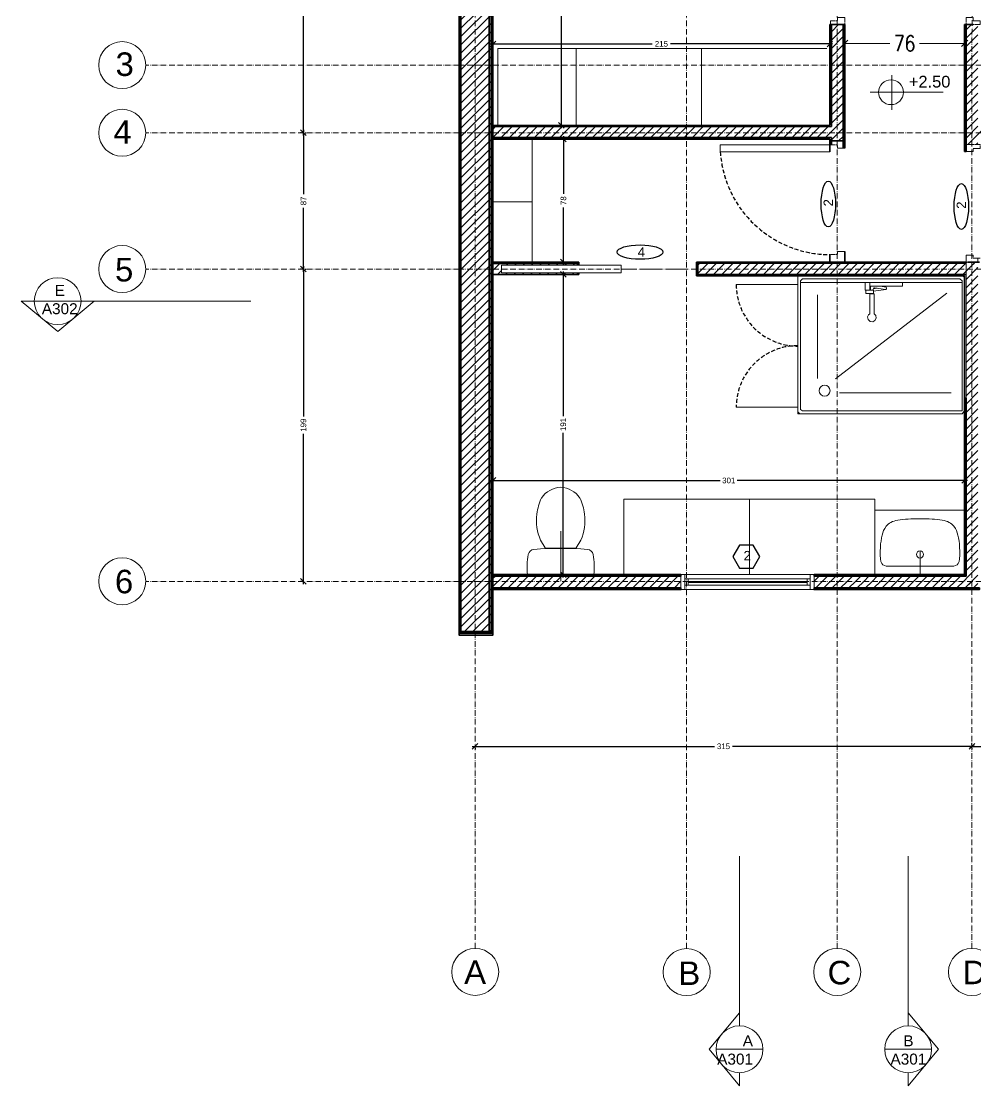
# Model space of a CAD drawing. Header units: inches. Extents: x 1080 to 7442, y 249 to 3242.
# Drawn here: x 3055 to 3664, y 1865 to 2544 of the extents above; entities that cross this region are included whole.
import ezdxf

# ---------------------------------------------------------------- set-up
doc = ezdxf.new("R2010")
doc.units = ezdxf.units.IN
doc.header["$MEASUREMENT"] = 0
for name, pattern in [('ACAD_ISO10W100', [18, 12, -3, 0, -3]), ('CENTER', [2, 1.25, -0.25, 0.25, -0.25]), ('HIDDEN', [0.375, 0.25, -0.125])]:
    doc.linetypes.add(name, pattern=pattern)
for name, color, linetype, lineweight in [('ARREDI', 8, 'Continuous', 18), ('CAMPITURE', 7, 'Continuous', 25), ('INFISSI', 130, 'Continuous', 13), ('NUMERAZIONE', 30, 'Continuous', 25), ('quote nuove', 253, 'Continuous', 18), ('STRUTTURA', 7, 'Continuous', 35)]:
    doc.layers.add(name, color=color, linetype=linetype, lineweight=lineweight)
doc.styles.add('ARIAL', font='Arial.ttf')
doc.styles.add('E-ROMANS', font='romans.shx', dxfattribs={"width": 0.8})
doc.styles.get("Standard").update_dxf_attribs({"font": 'Arial.ttf'})
doc.dimstyles.new('Copia di 1', dxfattribs={"dimscale": 0.001, "dimtxt": 10000, "dimasz": 4000, "dimexe": 1.2, "dimexo": 1, "dimgap": 0.1, "dimtad": 0, "dimtoh": 1, "dimdec": 0, "dimzin": 0, "dimdsep": 46, "dimtxsty": 'E-ROMANS', "dimblk": 'OBLIQUE', "dimcen": 1.2, "dimclrd": 256, "dimclre": 256, "dimclrt": 256, "dimadec": 0, "dimazin": 0, "dimtfac": 1, "dimtdec": 0, "dimtmove": 1, "dimatfit": 3, "dimldrblk": 'OPEN90', "dimfxl": 1, "dimtfill": 1, "dimtolj": 1, "dimtzin": 0, "dimlwd": 0, "dimarcsym": 0})
doc.dimstyles.new('TICK_36', dxfattribs={"dimtxt": 3.6, "dimasz": 3.6, "dimexe": 1.8, "dimexo": 1.2, "dimgap": 1.8, "dimtad": 0, "dimdec": 0, "dimzin": 0, "dimdsep": 46, "dimtxsty": 'ARIAL', "dimblk": 'OBLIQUE', "dimcen": 1.8, "dimdle": 1.8, "dimclrd": 256, "dimclrt": 256, "dimadec": 0, "dimazin": 0, "dimtfac": 1, "dimtdec": 0, "dimtmove": 1, "dimatfit": 3, "dimldrblk": 'OPEN90', "dimfxl": 1, "dimtfill": 1, "dimtolj": 1, "dimtzin": 0, "dimarcsym": 0})
pattern_1 = [(45, (-290.078, 2472.9004), (-2.6516504, 2.6516504), [])]

# ---------------------------------------------------------------- blocks, each defined once
blk = doc.blocks.new('_Oblique')
at = {"color": 0, "linetype": 'ByBlock', "lineweight": -2}
blk.add_line((-0.5, -0.5), (0.5, 0.5), dxfattribs=at)
blk = doc.blocks.new('*D198')
at = {"layer": 'quote nuove', "lineweight": -2, "transparency": 16777216}
for p, q in [((3342.62, 2081.81), (3497.25, 2081.81)), ((3663.37, 2081.81), (3508.75, 2081.81))]:
    blk.add_line(p, q, dxfattribs=at)
at = {"layer": 'quote nuove', "color": 0, "lineweight": -2, "transparency": 16777216}
for p, q in [((3344.42, 2080.61), (3344.42, 2080.01)), ((3661.57, 2083.01), (3661.57, 2083.61))]:
    blk.add_line(p, q, dxfattribs=at)
at = {"layer": 'quote nuove', "lineweight": -2, "transparency": 16777216, "xscale": 3.6, "yscale": 3.6, "zscale": 3.6, "rotation": 180}
blk.add_blockref('_Oblique', (3344.42, 2081.81), dxfattribs=at)
at = {"layer": 'quote nuove', "lineweight": -2, "transparency": 16777216, "xscale": 3.6, "yscale": 3.6, "zscale": 3.6}
blk.add_blockref('_Oblique', (3661.57, 2081.81), dxfattribs=at)
at = {"layer": 'quote nuove', "lineweight": 0, "transparency": 16777216, "insert": (3503, 2081.81), "char_height": 3.6, "attachment_point": 5, "style": 'ARIAL', "bg_fill": 3, "box_fill_scale": 1.25, "bg_fill_color": 256, "bg_fill_true_color": 13158600, "bg_fill_transparency": 0}
blk.add_mtext('\\A1;315', dxfattribs=at)
blk = doc.blocks.new('_Open90')
at = {"color": 0, "linetype": 'ByBlock', "lineweight": -2}
for p, q in [((0, 0), (-1, 0)), ((-0.5, 0.5), (0, 0)), ((0, 0), (-0.5, -0.5))]:
    blk.add_line(p, q, dxfattribs=at)
blk = doc.blocks.new('*D199')
at = {"layer": 'quote nuove', "lineweight": -2, "transparency": 16777216}
for p, q in [((3659.77, 2081.81), (3812.2, 2081.81)), ((3976.14, 2081.81), (3823.71, 2081.81))]:
    blk.add_line(p, q, dxfattribs=at)
at = {"layer": 'quote nuove', "color": 0, "lineweight": -2, "transparency": 16777216}
for p, q in [((3661.57, 2080.61), (3661.57, 2080.01)), ((3974.34, 2083.01), (3974.34, 2083.61))]:
    blk.add_line(p, q, dxfattribs=at)
at = {"layer": 'quote nuove', "lineweight": -2, "transparency": 16777216, "xscale": 3.6, "yscale": 3.6, "zscale": 3.6, "rotation": 180}
blk.add_blockref('_Oblique', (3661.57, 2081.81), dxfattribs=at)
at = {"layer": 'quote nuove', "lineweight": -2, "transparency": 16777216, "xscale": 3.6, "yscale": 3.6, "zscale": 3.6}
blk.add_blockref('_Oblique', (3974.34, 2081.81), dxfattribs=at)
at = {"layer": 'quote nuove', "lineweight": 0, "transparency": 16777216, "insert": (3817.96, 2081.81), "char_height": 3.6, "attachment_point": 5, "style": 'ARIAL', "bg_fill": 3, "box_fill_scale": 1.25, "bg_fill_color": 256, "bg_fill_true_color": 13158600, "bg_fill_transparency": 0}
blk.add_mtext('\\A1;315', dxfattribs=at)
blk = doc.blocks.new('*D200')
at = {"layer": 'quote nuove', "lineweight": -2, "transparency": 16777216}
for p, q in [((3234.9, 2388.11), (3234.9, 2292.29)), ((3234.9, 2185.26), (3234.9, 2281.08))]:
    blk.add_line(p, q, dxfattribs=at)
at = {"layer": 'quote nuove', "color": 0, "lineweight": -2, "transparency": 16777216}
for p, q in [((3236.1, 2386.31), (3236.7, 2386.31)), ((3233.7, 2187.06), (3233.1, 2187.06))]:
    blk.add_line(p, q, dxfattribs=at)
at = {"layer": 'quote nuove', "lineweight": -2, "transparency": 16777216, "xscale": 3.6, "yscale": 3.6, "zscale": 3.6}
for p, rotation in [((3234.9, 2386.31), 90), ((3234.9, 2187.06), 270)]:
    blk.add_blockref('_Oblique', p, dxfattribs=dict(at, rotation=rotation))
at = {"layer": 'quote nuove', "lineweight": 0, "transparency": 16777216, "insert": (3234.9, 2286.69), "char_height": 3.6, "attachment_point": 5, "rotation": 90, "style": 'ARIAL', "bg_fill": 3, "box_fill_scale": 1.25, "bg_fill_color": 256, "bg_fill_true_color": 13158600, "bg_fill_transparency": 0}
blk.add_mtext('\\A1;199', dxfattribs=at)
blk = doc.blocks.new('*D201')
at = {"layer": 'quote nuove', "color": 0, "lineweight": -2, "transparency": 16777216}
for p, q in [((3233.7, 2473.19), (3233.1, 2473.19)), ((3233.7, 2386.31), (3233.1, 2386.31))]:
    blk.add_line(p, q, dxfattribs=at)
at = {"layer": 'quote nuove', "lineweight": -2, "transparency": 16777216}
for p, q in [((3234.9, 2474.99), (3234.9, 2434.1)), ((3234.9, 2384.51), (3234.9, 2425.39))]:
    blk.add_line(p, q, dxfattribs=at)
at = {"layer": 'quote nuove', "lineweight": -2, "transparency": 16777216, "xscale": 3.6, "yscale": 3.6, "zscale": 3.6}
for p, rotation in [((3234.9, 2473.19), 90), ((3234.9, 2386.31), 270)]:
    blk.add_blockref('_Oblique', p, dxfattribs=dict(at, rotation=rotation))
at = {"layer": 'quote nuove', "lineweight": 0, "transparency": 16777216, "insert": (3234.9, 2429.75), "char_height": 3.6, "attachment_point": 5, "rotation": 90, "style": 'ARIAL', "bg_fill": 3, "box_fill_scale": 1.25, "bg_fill_color": 256, "bg_fill_true_color": 13158600, "bg_fill_transparency": 0}
blk.add_mtext('\\A1;87', dxfattribs=at)
blk = doc.blocks.new('*D202')
at = {"layer": 'quote nuove', "lineweight": -2, "transparency": 16777216}
for p, q in [((3234.9, 2880.66), (3234.9, 2681.88)), ((3234.9, 2471.39), (3234.9, 2670.17))]:
    blk.add_line(p, q, dxfattribs=at)
at = {"layer": 'quote nuove', "color": 0, "lineweight": -2, "transparency": 16777216}
for p, q in [((3233.7, 2878.86), (3233.1, 2878.86)), ((3236.1, 2473.19), (3236.7, 2473.19))]:
    blk.add_line(p, q, dxfattribs=at)
at = {"layer": 'quote nuove', "lineweight": -2, "transparency": 16777216, "xscale": 3.6, "yscale": 3.6, "zscale": 3.6}
for p, rotation in [((3234.9, 2878.86), 90), ((3234.9, 2473.19), 270)]:
    blk.add_blockref('_Oblique', p, dxfattribs=dict(at, rotation=rotation))
at = {"layer": 'quote nuove', "lineweight": 0, "transparency": 16777216, "insert": (3234.9, 2676.03), "char_height": 3.6, "attachment_point": 5, "rotation": 90, "style": 'ARIAL', "bg_fill": 3, "box_fill_scale": 1.25, "bg_fill_color": 256, "bg_fill_true_color": 13158600, "bg_fill_transparency": 0}
blk.add_mtext('\\A1;406', dxfattribs=at)
blk = doc.blocks.new('*D239')
at = {"layer": 'quote nuove', "lineweight": -2, "transparency": 16777216}
for p, q in [((3400.7, 2384.68), (3400.7, 2292.41)), ((3400.7, 2189.61), (3400.7, 2281.88))]:
    blk.add_line(p, q, dxfattribs=at)
at = {"layer": 'quote nuove', "color": 0, "lineweight": -2, "transparency": 16777216}
for p, q in [((3409.49, 2382.88), (3398.9, 2382.88)), ((3429.15, 2191.41), (3398.9, 2191.41))]:
    blk.add_line(p, q, dxfattribs=at)
at = {"layer": 'quote nuove', "lineweight": -2, "transparency": 16777216, "xscale": 3.6, "yscale": 3.6, "zscale": 3.6}
for p, rotation in [((3400.7, 2382.88), 90), ((3400.7, 2191.41), 270)]:
    blk.add_blockref('_Oblique', p, dxfattribs=dict(at, rotation=rotation))
at = {"layer": 'quote nuove', "lineweight": 0, "transparency": 16777216, "insert": (3400.7, 2287.14), "char_height": 3.6, "attachment_point": 5, "rotation": 90, "style": 'ARIAL', "bg_fill": 3, "box_fill_scale": 1.25, "bg_fill_color": 256, "bg_fill_true_color": 13158600, "bg_fill_transparency": 0}
blk.add_mtext('\\A1;191', dxfattribs=at)
blk = doc.blocks.new('*D204')
at = {"layer": 'quote nuove', "color": 0, "lineweight": -2, "transparency": 16777216}
for p, q in [((3399.63, 2469.15), (3399.03, 2469.15)), ((3399.63, 2390.7), (3399.03, 2390.7))]:
    blk.add_line(p, q, dxfattribs=at)
at = {"layer": 'quote nuove', "lineweight": -2, "transparency": 16777216}
for p, q in [((3400.83, 2470.95), (3400.83, 2434.3)), ((3400.83, 2388.9), (3400.83, 2425.55))]:
    blk.add_line(p, q, dxfattribs=at)
at = {"layer": 'quote nuove', "lineweight": -2, "transparency": 16777216, "xscale": 3.6, "yscale": 3.6, "zscale": 3.6}
for p, rotation in [((3400.83, 2469.15), 90), ((3400.83, 2390.7), 270)]:
    blk.add_blockref('_Oblique', p, dxfattribs=dict(at, rotation=rotation))
at = {"layer": 'quote nuove', "lineweight": 0, "transparency": 16777216, "insert": (3400.83, 2429.92), "char_height": 3.6, "attachment_point": 5, "rotation": 90, "style": 'ARIAL', "bg_fill": 3, "box_fill_scale": 1.25, "bg_fill_color": 256, "bg_fill_true_color": 13158600, "bg_fill_transparency": 0}
blk.add_mtext('\\A1;78', dxfattribs=at)
blk = doc.blocks.new('*D205')
at = {"layer": 'quote nuove', "color": 0, "lineweight": -2, "transparency": 16777216}
for p, q in [((3398.29, 2874.11), (3397.69, 2874.11)), ((3398.29, 2477.93), (3397.69, 2477.93))]:
    blk.add_line(p, q, dxfattribs=at)
at = {"layer": 'quote nuove', "lineweight": -2, "transparency": 16777216}
for p, q in [((3399.49, 2875.91), (3399.49, 2681.77)), ((3399.49, 2476.13), (3399.49, 2670.27))]:
    blk.add_line(p, q, dxfattribs=at)
at = {"layer": 'quote nuove', "lineweight": -2, "transparency": 16777216, "xscale": 3.6, "yscale": 3.6, "zscale": 3.6}
for p, rotation in [((3399.49, 2874.11), 90), ((3399.49, 2477.93), 270)]:
    blk.add_blockref('_Oblique', p, dxfattribs=dict(at, rotation=rotation))
at = {"layer": 'quote nuove', "lineweight": 0, "transparency": 16777216, "insert": (3399.49, 2676.02), "char_height": 3.6, "attachment_point": 5, "rotation": 90, "style": 'ARIAL', "bg_fill": 3, "box_fill_scale": 1.25, "bg_fill_color": 256, "bg_fill_true_color": 13158600, "bg_fill_transparency": 0}
blk.add_mtext('\\A1;396', dxfattribs=at)
blk = doc.blocks.new('*D240')
at = {"layer": 'quote nuove', "color": 0, "lineweight": -2, "transparency": 16777216}
for p, q in [((3355.83, 2536.35), (3355.83, 2528.13)), ((3570.84, 2531.13), (3570.84, 2531.73))]:
    blk.add_line(p, q, dxfattribs=at)
at = {"layer": 'quote nuove', "lineweight": -2, "transparency": 16777216}
for p, q in [((3354.03, 2529.93), (3457.51, 2529.93)), ((3572.64, 2529.93), (3469.16, 2529.93))]:
    blk.add_line(p, q, dxfattribs=at)
at = {"layer": 'quote nuove', "lineweight": -2, "transparency": 16777216, "xscale": 3.6, "yscale": 3.6, "zscale": 3.6, "rotation": 180}
blk.add_blockref('_Oblique', (3355.83, 2529.93), dxfattribs=at)
at = {"layer": 'quote nuove', "lineweight": -2, "transparency": 16777216, "xscale": 3.6, "yscale": 3.6, "zscale": 3.6}
blk.add_blockref('_Oblique', (3570.84, 2529.93), dxfattribs=at)
at = {"layer": 'quote nuove', "lineweight": 0, "transparency": 16777216, "insert": (3463.33, 2529.93), "char_height": 3.6, "attachment_point": 5, "style": 'ARIAL', "bg_fill": 3, "box_fill_scale": 1.25, "bg_fill_color": 256, "bg_fill_true_color": 13158600, "bg_fill_transparency": 0}
blk.add_mtext('\\A1;215', dxfattribs=at)
blk = doc.blocks.new('*D206')
at = {"layer": 'ARREDI', "linetype": 'ACAD_ISO10W100', "lineweight": -2, "transparency": 16777216}
for p, q in [((3580.33, 2530.21), (3580.33, 2530.21)), ((3656.82, 2530.21), (3656.82, 2530.21))]:
    blk.add_line(p, q, dxfattribs=at)
at = {"layer": 'ARREDI', "lineweight": 0, "transparency": 16777216}
for p, q in [((3580.33, 2530.21), (3612.1, 2530.21)), ((3656.82, 2530.21), (3625.05, 2530.21))]:
    blk.add_line(p, q, dxfattribs=at)
at = {"layer": 'ARREDI', "lineweight": 0, "transparency": 16777216, "xscale": 4, "yscale": 4, "zscale": 4, "rotation": 180}
blk.add_blockref('_Oblique', (3580.33, 2530.21), dxfattribs=at)
at = {"layer": 'ARREDI', "lineweight": 0, "transparency": 16777216, "xscale": 4, "yscale": 4, "zscale": 4}
blk.add_blockref('_Oblique', (3656.82, 2530.21), dxfattribs=at)
at = {"layer": 'ARREDI', "transparency": 16777216, "insert": (3618.58, 2530.21), "char_height": 10, "attachment_point": 5, "style": 'E-ROMANS', "bg_fill": 3, "box_fill_scale": 1.25, "bg_fill_color": 256, "bg_fill_true_color": 13158600, "bg_fill_transparency": 0}
blk.add_mtext('\\A1;76', dxfattribs=at)
blk = doc.blocks.new('*D221')
at = {"layer": 'quote nuove', "lineweight": -2, "transparency": 16777216}
for p, q in [((3354.03, 2251.41), (3500.92, 2251.41)), ((3658.62, 2251.41), (3511.74, 2251.41))]:
    blk.add_line(p, q, dxfattribs=at)
at = {"layer": 'quote nuove', "color": 0, "lineweight": -2, "transparency": 16777216}
for p, q in [((3355.83, 2250.21), (3355.83, 2249.61)), ((3656.82, 2252.61), (3656.82, 2253.21))]:
    blk.add_line(p, q, dxfattribs=at)
at = {"layer": 'quote nuove', "lineweight": -2, "transparency": 16777216, "xscale": 3.6, "yscale": 3.6, "zscale": 3.6, "rotation": 180}
blk.add_blockref('_Oblique', (3355.83, 2251.41), dxfattribs=at)
at = {"layer": 'quote nuove', "lineweight": -2, "transparency": 16777216, "xscale": 3.6, "yscale": 3.6, "zscale": 3.6}
blk.add_blockref('_Oblique', (3656.82, 2251.41), dxfattribs=at)
at = {"layer": 'quote nuove', "transparency": 16777216, "insert": (3506.33, 2251.41), "char_height": 3.6, "attachment_point": 5, "style": 'ARIAL', "bg_fill": 3, "box_fill_scale": 1.25, "bg_fill_color": 256, "bg_fill_true_color": 13158600, "bg_fill_transparency": 0}
blk.add_mtext('\\A1;301', dxfattribs=at)

msp = doc.modelspace()

# ---------------------------------------------------------------- hatches: boundary and pattern name
at = {"layer": 'CAMPITURE'}
h = msp.add_hatch(dxfattribs=at)
h.set_pattern_fill('ANSI31', color=0, scale=30)
h.set_pattern_definition(pattern_1)
h.paths.add_polyline_path([(3354.63, 2902.72), (3335.42, 2902.71), (3335.42, 2155.11), (3354.63, 2155.11)])
h = msp.add_hatch(dxfattribs=at)
h.set_pattern_fill('ANSI31', color=0, scale=30)
h.set_pattern_definition(pattern_1)
h.paths.add_polyline_path([(3575.58, 2542.19), (3571.83, 2542.19), (3571.92, 2477.24), (3355.75, 2476.92), (3355.75, 2473.19), (3575.58, 2473.19)])
h.paths.add_polyline_path([(3575.58, 2473.19), (3355.75, 2473.19), (3355.76, 2470.15), (3571.93, 2470.15), (3571.93, 2468), (3575.58, 2468)])
h.paths.add_polyline_path([(3579.33, 2542.19), (3575.58, 2542.19), (3575.58, 2473.19), (3579.33, 2473.19)])
h.paths.add_polyline_path([(3579.33, 2473.19), (3575.58, 2473.19), (3575.58, 2468), (3579.33, 2468)])
h = msp.add_hatch(dxfattribs=at)
h.set_pattern_fill('ANSI31', color=0, scale=30)
h.set_pattern_definition(pattern_1)
h.paths.add_polyline_path([(3361.29, 2388.75), (3409.86, 2388.75), (3409.86, 2389.81), (3355.83, 2389.75), (3355.83, 2386.31), (3361.29, 2386.31)])
h.paths.add_polyline_path([(3361.29, 2386.31), (3355.83, 2386.31), (3355.83, 2382.88), (3409.86, 2382.88), (3409.86, 2383.79), (3361.29, 2383.79)])
h.paths.add_polyline_path([(3575.58, 2389.98), (3486.53, 2389.89), (3486.53, 2386.31), (3575.58, 2386.31)])
h.paths.add_polyline_path([(3575.58, 2386.31), (3486.53, 2386.31), (3486.53, 2382.88), (3575.58, 2382.87)])
h.paths.add_polyline_path([(3657.83, 2386.31), (3575.58, 2386.31), (3575.58, 2382.87), (3657.83, 2382.87)])
h.paths.add_polyline_path([(3657.83, 2390.07), (3575.58, 2389.98), (3575.58, 2386.31), (3657.83, 2386.31)])
h.paths.add_polyline_path([(3665.32, 2390.73), (3661.57, 2390.73), (3661.57, 2386.31), (3665.32, 2386.31)])
h.paths.add_polyline_path([(3661.57, 2390.73), (3657.83, 2390.73), (3657.83, 2386.31), (3661.57, 2386.31)])
h.paths.add_polyline_path([(3661.57, 2187.06), (3575.57, 2187.06), (3575.57, 2182.91), (3661.57, 2182.91)])
h.paths.add_polyline_path([(3665.33, 2187.06), (3661.57, 2187.06), (3661.57, 2182.91), (3665.33, 2182.91)])
h.paths.add_polyline_path([(3575.57, 2187.06), (3560.82, 2187.06), (3560.83, 2182.91), (3575.57, 2182.91)])
h.paths.add_polyline_path([(3575.57, 2190.41), (3560.82, 2190.41), (3560.82, 2187.06), (3575.57, 2187.06)])
h.paths.add_polyline_path([(3475.83, 2187.06), (3355.83, 2187.06), (3355.83, 2183.91), (3355.83, 2182.91), (3475.83, 2182.91)])
h.paths.add_polyline_path([(3475.83, 2190.41), (3399.08, 2190.41), (3399.08, 2187.06), (3475.83, 2187.06)])
h.paths.add_polyline_path([(3399.08, 2190.41), (3355.83, 2190.41), (3355.83, 2187.06), (3399.08, 2187.06)])
h.paths.add_polyline_path([(3661.57, 2473.19), (3657.82, 2473.19), (3657.82, 2465.73), (3661.57, 2465.73)])
h.paths.add_polyline_path([(3661.57, 2542.19), (3657.82, 2542.19), (3657.82, 2473.19), (3661.57, 2473.19)])
h.paths.add_polyline_path([(3964.13, 2476.91), (3665.32, 2476.91), (3665.32, 2478.91), (3665.32, 2542.19), (3661.57, 2542.19), (3661.57, 2473.19), (3964.13, 2473.19)])
h.paths.add_polyline_path([(3964.13, 2473.19), (3661.57, 2473.19), (3661.57, 2465.73), (3665.32, 2465.73), (3665.32, 2468.41), (3665.32, 2469.41), (3964.13, 2469.41)])
h.paths.add_polyline_path([(3799.7, 2469.41), (3799.7, 2475.91)])
h = msp.add_hatch(dxfattribs=at)
h.set_pattern_fill('ANSI31', color=0, scale=30)
h.set_pattern_definition(pattern_1)
h.paths.add_polyline_path([(3657.83, 2190.41), (3575.57, 2190.41), (3575.57, 2187.06), (3657.83, 2187.06)])
h.paths.add_polyline_path([(3665.33, 2390.07), (3661.57, 2390.07), (3661.57, 2187.06), (3665.33, 2187.06)])
h.paths.add_polyline_path([(3661.57, 2386.31), (3657.83, 2386.31), (3657.83, 2303.91), (3657.83, 2191.41), (3657.82, 2182.91), (3661.57, 2182.91)])

# ---------------------------------------------------------------- linework, layer by layer
at = {"layer": 'ARREDI', "lineweight": 0}
for p, q in [((3408.98, 2526.93), (3358.98, 2526.93)), ((3358.98, 2526.93), (3358.98, 2476.94)), ((3408.98, 2526.93), (3568.98, 2526.93)), ((3408.98, 2526.93), (3488.98, 2526.93)), ((3408.98, 2526.93), (3408.98, 2476.93)), ((3488.98, 2526.93), (3488.98, 2476.92))]:
    msp.add_line(p, q, dxfattribs=at)
at = {"layer": 'ARREDI'}
for p, q in [((3380.83, 2429.15), (3380.83, 2469.15)), ((3355.83, 2429.15), (3380.83, 2429.15)), ((3380.83, 2429.15), (3380.83, 2390.69)), ((3550.33, 2381.91), (3550.33, 2293.91)), ((3552.19, 2378.72), (3553.5, 2380.04)), ((3552.19, 2378.72), (3552.19, 2296.73)), ((3552.19, 2377.76), (3655.21, 2377.76)), ((3553.5, 2380.04), (3653.9, 2380.04)), ((3593.31, 2377.76), (3593.31, 2372.76)), ((3596.31, 2372.76), (3596.31, 2377.76)), ((3617.17, 2375.26), (3617.17, 2377.76)), ((3655.21, 2378.72), (3653.9, 2380.04)), ((3655.21, 2378.72), (3655.21, 2295.79)), ((3550.33, 2376.4), (3511.1, 2376.4)), ((3562.88, 2369.81), (3562.88, 2316.43)), ((3645.42, 2370.97), (3574.48, 2316.21)), ((3593.31, 2372.76), (3596.31, 2372.76)), ((3593.81, 2372.76), (3593.81, 2370.76)), ((3593.81, 2370.76), (3595.81, 2370.76)), ((3595.81, 2370.76), (3598.81, 2370.76)), ((3596.31, 2375.26), (3617.17, 2375.26)), ((3596.4, 2373.52), (3596.31, 2373.58)), ((3598.81, 2372.76), (3596.31, 2372.76)), ((3596.31, 2370.54), (3596.31, 2369.74)), ((3599.11, 2370.54), (3596.31, 2370.54)), ((3596.61, 2373.48), (3596.4, 2373.52)), ((3596.85, 2373.52), (3596.61, 2373.48)), ((3596.84, 2370.54), (3596.85, 2370.55)), ((3596.85, 2373.87), (3596.85, 2375.2)), ((3596.85, 2373.87), (3596.85, 2372.76)), ((3596.85, 2370.76), (3596.85, 2370.54)), ((3598.67, 2373.97), (3598.55, 2373.51)), ((3598.55, 2373.51), (3598.55, 2372.76)), ((3598.55, 2370.76), (3598.55, 2370.54)), ((3601.31, 2374.09), (3598.6, 2373.71)), ((3599.03, 2374.28), (3598.67, 2373.97)), ((3606.54, 2373.3), (3598.81, 2372.07)), ((3598.81, 2370.76), (3598.81, 2372.76)), ((3599, 2371.78), (3598.81, 2371.72)), ((3599.42, 2374.36), (3599.03, 2374.28)), ((3599.11, 2370.54), (3599.11, 2357.76)), ((3599.42, 2374.36), (3606.43, 2373.34)), ((3603.21, 2375.26), (3606.49, 2374.78)), ((3606.49, 2374.78), (3606.81, 2374.66)), ((3606.88, 2373.51), (3606.54, 2373.31)), ((3606.54, 2373.31), (3606.54, 2373.3)), ((3606.81, 2374.66), (3607.04, 2374.39)), ((3607.07, 2373.77), (3606.88, 2373.51)), ((3607.04, 2374.39), (3607.11, 2374.07)), ((3607.11, 2374.07), (3607.07, 2373.77)), ((3596.31, 2357.76), (3596.31, 2369.74)), ((3594.93, 2355.71), (3595.5, 2357.14)), ((3595.5, 2357.14), (3596.31, 2357.76)), ((3599.11, 2357.76), (3600.16, 2356.58)), ((3600.16, 2356.58), (3600.43, 2354.92)), ((3595.3, 2354.01), (3594.93, 2355.71)), ((3596.58, 2352.85), (3595.3, 2354.01)), ((3598.3, 2352.7), (3596.58, 2352.85)), ((3599.66, 2353.4), (3598.3, 2352.7)), ((3600.43, 2354.92), (3599.66, 2353.4)), ((3648.35, 2307.39), (3576.92, 2307.31)), ((3550.33, 2298.14), (3511.1, 2298.14)), ((3552.19, 2296.73), (3553.5, 2295.79)), ((3655.24, 2295.79), (3553.5, 2295.79)), ((3550.33, 2293.91), (3655.21, 2293.91)), ((3479.47, 2239.41), (3439.47, 2239.41)), ((3439.47, 2239.41), (3439.47, 2191.41)), ((3439.47, 2239.41), (3519.47, 2239.41)), ((3599.47, 2239.41), (3479.47, 2239.41)), ((3519.47, 2239.41), (3519.47, 2191.41)), ((3599.47, 2191.41), (3599.47, 2239.41)), ((3599.47, 2191.41), (3599.47, 2232.41)), ((3599.47, 2232.41), (3656.82, 2232.41)), ((3605.85, 2220.85), (3605.18, 2219.58)), ((3605.85, 2220.85), (3605.18, 2219.58)), ((3606.8, 2222.18), (3605.85, 2220.85)), ((3606.8, 2222.18), (3605.85, 2220.85)), ((3607.42, 2222.86), (3606.8, 2222.18)), ((3607.42, 2222.86), (3606.8, 2222.18)), ((3608.15, 2223.53), (3607.42, 2222.86)), ((3608.15, 2223.53), (3607.42, 2222.86)), ((3608.98, 2224.16), (3608.15, 2223.53)), ((3608.98, 2224.16), (3608.15, 2223.53)), ((3609.85, 2224.7), (3608.98, 2224.16)), ((3609.85, 2224.7), (3608.98, 2224.16)), ((3610.79, 2225.17), (3609.85, 2224.7)), ((3610.79, 2225.17), (3609.85, 2224.7)), ((3611.8, 2225.55), (3610.79, 2225.17)), ((3611.8, 2225.55), (3610.79, 2225.17)), ((3612.98, 2225.86), (3611.8, 2225.55)), ((3612.98, 2225.86), (3611.8, 2225.55)), ((3614.27, 2226.11), (3612.98, 2225.86)), ((3614.27, 2226.11), (3612.98, 2225.86)), ((3615.75, 2226.34), (3614.27, 2226.11)), ((3615.75, 2226.34), (3614.27, 2226.11)), ((3617.38, 2226.54), (3615.75, 2226.34)), ((3617.38, 2226.54), (3615.75, 2226.34)), ((3619.13, 2226.68), (3617.38, 2226.54)), ((3620.75, 2226.78), (3619.13, 2226.68)), ((3622.59, 2226.87), (3620.75, 2226.78)), ((3624.55, 2226.93), (3622.59, 2226.87)), ((3626.67, 2226.97), (3624.55, 2226.93)), ((3628.41, 2226.98), (3626.67, 2226.97)), ((3628.41, 2226.98), (3630.14, 2226.97)), ((3630.14, 2226.97), (3632.27, 2226.93)), ((3632.27, 2226.93), (3634.23, 2226.87)), ((3634.23, 2226.87), (3636.06, 2226.78)), ((3636.06, 2226.78), (3637.69, 2226.68)), ((3637.69, 2226.68), (3639.43, 2226.54)), ((3639.43, 2226.54), (3641.07, 2226.34)), ((3641.07, 2226.34), (3642.54, 2226.11)), ((3642.54, 2226.11), (3643.83, 2225.86)), ((3642.54, 2226.11), (3643.83, 2225.86)), ((3643.83, 2225.86), (3645.01, 2225.55)), ((3643.83, 2225.86), (3645.01, 2225.55)), ((3645.01, 2225.55), (3646.03, 2225.17)), ((3645.01, 2225.55), (3646.03, 2225.17)), ((3646.03, 2225.17), (3646.97, 2224.7)), ((3646.03, 2225.17), (3646.97, 2224.7)), ((3646.97, 2224.7), (3647.84, 2224.16)), ((3646.97, 2224.7), (3647.84, 2224.16)), ((3647.84, 2224.16), (3648.67, 2223.53)), ((3647.84, 2224.16), (3648.67, 2223.53)), ((3648.67, 2223.53), (3649.4, 2222.86)), ((3648.67, 2223.53), (3649.4, 2222.86)), ((3649.4, 2222.86), (3650.02, 2222.18)), ((3649.4, 2222.86), (3650.02, 2222.18)), ((3650.02, 2222.18), (3650.97, 2220.85)), ((3650.02, 2222.18), (3650.97, 2220.85)), ((3650.97, 2220.85), (3651.63, 2219.58)), ((3650.97, 2220.85), (3651.63, 2219.58)), ((3399.08, 2219.02), (3399.08, 2187.12)), ((3603.89, 2214.87), (3603.51, 2212.75)), ((3603.89, 2214.87), (3603.51, 2212.75)), ((3604.26, 2216.56), (3603.89, 2214.87)), ((3604.26, 2216.56), (3603.89, 2214.87)), ((3604.65, 2218.09), (3604.26, 2216.56)), ((3604.65, 2218.09), (3604.26, 2216.56)), ((3605.18, 2219.58), (3604.65, 2218.09)), ((3605.18, 2219.58), (3604.65, 2218.09)), ((3651.63, 2219.58), (3652.16, 2218.09)), ((3651.63, 2219.58), (3652.16, 2218.09)), ((3652.16, 2218.09), (3652.56, 2216.56)), ((3652.16, 2218.09), (3652.56, 2216.56)), ((3652.56, 2216.56), (3652.93, 2214.87)), ((3652.56, 2216.56), (3652.93, 2214.87)), ((3652.93, 2214.87), (3653.3, 2212.75)), ((3652.93, 2214.87), (3653.3, 2212.75)), ((3389.19, 2208.48), (3386.27, 2213.31)), ((3399.08, 2208.21), (3389.63, 2208.21)), ((3399.08, 2208.21), (3408.53, 2208.21)), ((3408.97, 2208.48), (3411.89, 2213.31)), ((3603.11, 2209.07), (3603.01, 2205.97)), ((3603.11, 2209.07), (3603.01, 2205.97)), ((3603.27, 2210.89), (3603.11, 2209.07)), ((3603.27, 2210.89), (3603.11, 2209.07)), ((3603.51, 2212.75), (3603.27, 2210.89)), ((3603.51, 2212.75), (3603.27, 2210.89)), ((3653.3, 2212.75), (3653.54, 2210.89)), ((3653.3, 2212.75), (3653.54, 2210.89)), ((3653.54, 2210.89), (3653.7, 2209.07)), ((3653.54, 2210.89), (3653.7, 2209.07)), ((3653.7, 2209.07), (3653.81, 2205.97)), ((3653.7, 2209.07), (3653.81, 2205.97)), ((3603.01, 2205.97), (3603.03, 2203.77)), ((3603.01, 2205.97), (3603.03, 2203.77)), ((3603.03, 2203.77), (3603.17, 2201.48)), ((3603.03, 2203.77), (3603.17, 2201.48)), ((3603.17, 2201.48), (3603.41, 2199.69)), ((3603.17, 2201.48), (3603.41, 2199.69)), ((3628.41, 2191.41), (3628.41, 2206.5)), ((3653.64, 2201.48), (3653.41, 2199.69)), ((3653.64, 2201.48), (3653.41, 2199.69)), ((3653.78, 2203.77), (3653.64, 2201.48)), ((3653.78, 2203.77), (3653.64, 2201.48)), ((3653.81, 2205.97), (3653.78, 2203.77)), ((3653.81, 2205.97), (3653.78, 2203.77)), ((3603.41, 2199.69), (3603.97, 2198.5)), ((3603.41, 2199.69), (3603.97, 2198.5)), ((3603.97, 2198.5), (3604.75, 2197.67)), ((3603.97, 2198.5), (3604.75, 2197.67)), ((3604.75, 2197.67), (3605.68, 2197.11)), ((3604.75, 2197.67), (3605.68, 2197.11)), ((3605.68, 2197.11), (3606.87, 2196.8)), ((3605.68, 2197.11), (3606.87, 2196.8)), ((3606.87, 2196.8), (3608.06, 2196.71)), ((3606.87, 2196.8), (3608.06, 2196.71)), ((3608.06, 2196.71), (3609.3, 2196.68)), ((3608.06, 2196.71), (3609.3, 2196.68)), ((3628.41, 2196.68), (3609.3, 2196.68)), ((3628.41, 2196.68), (3609.3, 2196.68)), ((3628.41, 2196.68), (3647.51, 2196.68)), ((3628.41, 2196.68), (3647.51, 2196.68)), ((3648.76, 2196.71), (3647.51, 2196.68)), ((3648.76, 2196.71), (3647.51, 2196.68)), ((3649.95, 2196.8), (3648.76, 2196.71)), ((3649.95, 2196.8), (3648.76, 2196.71)), ((3651.14, 2197.11), (3649.95, 2196.8)), ((3651.14, 2197.11), (3649.95, 2196.8)), ((3652.07, 2197.67), (3651.14, 2197.11)), ((3652.07, 2197.67), (3651.14, 2197.11)), ((3652.84, 2198.5), (3652.07, 2197.67)), ((3652.84, 2198.5), (3652.07, 2197.67)), ((3653.41, 2199.69), (3652.84, 2198.5)), ((3653.41, 2199.69), (3652.84, 2198.5))]:
    msp.add_line(p, q, dxfattribs=at)
msp.add_lwpolyline([(3550.33, 2295.24), (3550.33, 2381.91), (3583.61, 2381.9), (3614.21, 2381.9), (3614.21, 2381.88), (3618.39, 2381.88), (3618.39, 2381.9), (3655.98, 2381.9), (3656.79, 2380.58), (3656.79, 2295.79), (3655.21, 2293.91), (3551.64, 2293.91)], close=True, dxfattribs=at)
for centre, radius in [((3567.51, 2308.7), 3.5), ((3628.41, 2204.22), 2.28)]:
    msp.add_circle(centre, radius, dxfattribs=at)
at = {"layer": 'ARREDI', "linetype": 'HIDDEN', "lineweight": -2, "ltscale": 10}
for centre, start, end in [((3550.33, 2376.4), 180, 270), ((3550.33, 2298.14), 90, 180)]:
    msp.add_arc(centre, 39.23, start, end, dxfattribs=at)
at = {"layer": 'ARREDI'}
for centre, radius, start, end in [((3399.81, 2231.47), 15.66, 92.65515, 146.02113), ((3398.36, 2231.47), 15.66, 33.97887, 87.34485), ((3419.4, 2225.37), 35.81, 155.47558, 172.55676), ((3378.77, 2225.37), 35.81, 7.44324, 24.52442), ((3413.58, 2225.72), 30, 171.79307, 204.43818), ((3384.58, 2225.72), 30, 335.56182, 8.20693), ((3382.34, 2203.4), 4, 94.94027, 169.25484), ((3399.08, 2009.7), 198.42, 85.05973, 94.94027), ((3389.63, 2208.71), 0.5, 208.0226, 270), ((3408.53, 2208.71), 0.5, 270, 331.9774), ((3415.83, 2203.4), 4, 10.74516, 85.05973), ((3420.55, 2196.15), 42.9, 169.25484, 186.3359), ((3377.61, 2196.15), 42.9, 353.6641, 10.74516)]:
    msp.add_arc(centre, radius, start, end, dxfattribs=at)
at = {"layer": 'INFISSI', "linetype": 'HIDDEN', "ltscale": 40}
msp.add_line((3437.66, 2386.27), (3485.69, 2386.26), dxfattribs=at)
at = {"layer": 'INFISSI', "color": 4, "lineweight": 0}
for p, q in [((3475.83, 2191.41), (3560.83, 2191.41)), ((3478.33, 2188.67), (3480.33, 2188.67)), ((3480.33, 2188.67), (3480.33, 2184.67)), ((3480.33, 2188.67), (3556.33, 2188.67)), ((3480.33, 2186.42), (3480.33, 2186.92)), ((3480.33, 2186.92), (3556.33, 2186.92)), ((3556.33, 2186.92), (3555.14, 2186.92)), ((3558.33, 2188.67), (3556.33, 2188.67)), ((3556.33, 2188.67), (3556.33, 2184.67)), ((3556.33, 2188.67), (3556.33, 2184.67)), ((3556.33, 2186.67), (3556.33, 2186.92)), ((3558.33, 2186.67), (3558.33, 2188.67)), ((3475.83, 2181.81), (3560.83, 2181.81)), ((3480.33, 2184.67), (3478.33, 2184.67)), ((3556.33, 2186.42), (3480.33, 2186.42)), ((3556.33, 2184.67), (3480.33, 2184.67)), ((3555.14, 2186.42), (3556.33, 2186.42)), ((3556.33, 2184.67), (3558.33, 2184.67))]:
    msp.add_line(p, q, dxfattribs=at)
at = {"layer": 'INFISSI', "color": 4, "linetype": 'CENTER', "lineweight": 0}
for points in [[(3571.33, 2544.69), (3571.33, 2542.19), (3580.33, 2542.19), (3580.33, 2546.69), (3575.83, 2546.69), (3575.83, 2544.69), (3571.33, 2544.69)], [(3666.82, 2544.69), (3666.82, 2542.19), (3657.82, 2542.19), (3657.82, 2546.69), (3662.32, 2546.69), (3662.32, 2544.69), (3666.82, 2544.69)], [(3570.93, 2465.5), (3570.93, 2468), (3580.33, 2468), (3580.33, 2463.5), (3575.83, 2463.5), (3575.83, 2465.5), (3571.33, 2465.5)], [(3666.82, 2463.23), (3666.82, 2465.73), (3657.82, 2465.73), (3657.82, 2461.23), (3662.32, 2461.23), (3662.32, 2463.23), (3666.82, 2463.23)], [(3570.93, 2395.5), (3570.93, 2390.7), (3580.33, 2390.7), (3580.33, 2397.5), (3575.83, 2397.5), (3575.83, 2395.5), (3571.33, 2395.5)], [(3665.32, 2393.23), (3665.32, 2390.73), (3657.82, 2390.73), (3657.82, 2395.23), (3662.32, 2395.23), (3662.32, 2393.23), (3666.82, 2393.23)]]:
    msp.add_lwpolyline(points, dxfattribs=at)
at = {"layer": 'INFISSI', "color": 4, "linetype": 'Continuous', "lineweight": 0}
msp.add_lwpolyline([(3500.93, 2461), (3570.93, 2461), (3570.93, 2465.5), (3500.93, 2465.5), (3500.93, 2461)], dxfattribs=at)
at = {"layer": 'INFISSI', "color": 4, "lineweight": 0}
msp.add_lwpolyline([(3657.83, 2395.23), (3657.83, 2303.91)], dxfattribs=at)
at = {"layer": 'INFISSI'}
msp.add_lwpolyline([(3437.66, 2383.79), (3437.66, 2388.75), (3361.29, 2388.75), (3361.29, 2383.79)], close=True, dxfattribs=at)
at = {"layer": 'INFISSI', "color": 4, "lineweight": 0}
for points in [[(3475.83, 2191.41), (3478.33, 2191.41), (3478.33, 2181.81), (3475.83, 2181.81)], [(3558.32, 2191.41), (3560.82, 2191.41), (3560.83, 2181.81), (3558.33, 2181.81)]]:
    msp.add_lwpolyline(points, close=True, dxfattribs=at)
at = {"layer": 'INFISSI', "color": 4, "linetype": 'HIDDEN', "lineweight": -2, "ltscale": 10}
msp.add_arc((3571.04, 2465.77), 70.27, 183.89066, 269.91357, dxfattribs=at)
at = {"layer": 'NUMERAZIONE', "lineweight": 0}
for p, q in [((3610.31, 2509.99), (3610.31, 2487.77)), ((3601.97, 2499.08), (3596.55, 2499.08)), ((3597.9, 2499.08), (3643.26, 2499.08)), ((3078.07, 2346.41), (3054.83, 2365.8)), ((3101.31, 2365.8), (3054.83, 2365.8)), ((3078.07, 2346.41), (3101.31, 2365.8)), ((3101.31, 2365.8), (3201.31, 2365.8)), ((3513.21, 1911.79), (3513.21, 2011.79)), ((3620.82, 1911.79), (3620.82, 2011.79)), ((3493.82, 1888.55), (3513.21, 1911.79)), ((3513.21, 1903.51), (3513.21, 1911.79)), ((3640.22, 1888.55), (3620.82, 1911.79)), ((3620.82, 1903.51), (3620.82, 1911.79)), ((3493.82, 1888.55), (3513.21, 1865.31)), ((3498.26, 1888.55), (3528.16, 1888.55)), ((3635.78, 1888.55), (3605.87, 1888.55)), ((3640.22, 1888.55), (3620.82, 1865.31)), ((3513.21, 1865.31), (3513.21, 1873.6)), ((3620.82, 1865.31), (3620.82, 1873.6))]:
    msp.add_line(p, q, dxfattribs=at)
at = {"layer": 'NUMERAZIONE'}
msp.add_lwpolyline([(3526.09, 2202.81), (3521.82, 2210.22), (3513.26, 2210.22), (3508.99, 2202.81), (3513.26, 2195.41), (3521.82, 2195.41)], close=True, dxfattribs=at)
at = {"layer": 'NUMERAZIONE', "lineweight": 0}
for centre, radius in [((3609.89, 2499.08), 7.92), ((3078.07, 2365.8), 14.95), ((3513.21, 1888.55), 14.95), ((3620.82, 1888.55), 14.95)]:
    msp.add_circle(centre, radius, dxfattribs=at)
at = {"layer": 'NUMERAZIONE'}
for centre, major_axis in [((3569.87, 2427.75), (0, 14.61)), ((3654.77, 2426.22), (0, 14.61)), ((3449.75, 2397.11), (14.61, 0))]:
    msp.add_ellipse(centre, major_axis=major_axis, ratio=0.314087, dxfattribs=at)
at = {"layer": 'quote nuove', "color": 253, "linetype": 'ACAD_ISO10W100', "lineweight": 0, "ltscale": 0.3}
for p, q in [((3344.42, 1952.81), (3344.42, 3105.02)), ((3575.57, 1952.86), (3575.58, 3105.02)), ((3661.57, 1952.86), (3661.58, 3105.02)), ((3334.22, 2473.19), (3134.22, 2473.19)), ((4184.53, 2473.19), (3334.22, 2473.19)), ((3334.22, 2386.31), (3134.22, 2386.31)), ((4184.53, 2386.31), (3332.76, 2386.31)), ((3334.22, 2187.06), (3134.22, 2187.06)), ((4184.53, 2187.06), (3334.22, 2187.06))]:
    msp.add_line(p, q, dxfattribs=at)
at = {"layer": 'quote nuove', "color": 253, "lineweight": 0}
for centre in [(3119.22, 2516.41), (3119.22, 2473.19), (3119.22, 2386.31), (3119.22, 2187.09), (3344.51, 1937.9), (3479.47, 1937.81), (3575.57, 1937.86), (3661.57, 1937.86)]:
    msp.add_circle(centre, 15, dxfattribs=at)
at = {"layer": 'STRUTTURA'}
for p, q in [((3355.83, 2737.55), (3355.83, 2537.55)), ((3580.33, 2542.19), (3570.83, 2542.19)), ((3570.83, 2542.19), (3570.92, 2477.9)), ((3571.83, 2542.19), (3571.92, 2477.24)), ((3579.33, 2542.19), (3579.33, 2463.5)), ((3580.33, 2542.19), (3580.33, 2463.5)), ((3656.82, 2542.19), (3662.32, 2542.19)), ((3354.83, 2398.89), (3354.63, 2480.2)), ((3570.93, 2477.9), (3355.83, 2477.92)), ((3571.92, 2477.24), (3355.83, 2476.92)), ((3534.32, 2477.91), (3474.32, 2477.91)), ((3571.93, 2470.15), (3355.76, 2470.15)), ((3570.93, 2469.15), (3355.83, 2469.15)), ((3570.93, 2469.15), (3570.93, 2467.73)), ((3570.93, 2467.73), (3570.93, 2461)), ((3579.33, 2468), (3571.83, 2468)), ((3571.93, 2470.26), (3571.93, 2465.5)), ((3579.33, 2468), (3580.33, 2468)), ((3656.82, 2461.23), (3657.82, 2461.23)), ((3580.33, 2397.5), (3580.33, 2389.99)), ((3410.69, 2390.69), (3355.89, 2390.69)), ((3409.86, 2388.75), (3409.86, 2390.69)), ((3410.69, 2390.69), (3410.69, 2388.75)), ((3657.82, 2390.67), (3485.69, 2390.68)), ((3485.69, 2381.94), (3485.69, 2390.68)), ((3486.53, 2390.68), (3486.53, 2381.94)), ((3570.93, 2395.5), (3570.93, 2389.98)), ((3658.82, 2390.73), (3666.32, 2390.73)), ((3410.69, 2389.81), (3355.83, 2389.75)), ((3409.86, 2382.87), (3409.86, 2383.79)), ((3410.69, 2383.79), (3410.69, 2382.87)), ((3657.83, 2390.07), (3485.69, 2389.89)), ((3485.69, 2386.26), (3485.69, 2382.88)), ((3410.69, 2382.88), (3355.83, 2382.88)), ((3657.89, 2382.87), (3485.69, 2382.88)), ((3656.82, 2381.94), (3485.69, 2381.94)), ((3656.82, 2303.91), (3656.82, 2381.94)), ((3355.83, 2327.41), (3355.83, 2252.41)), ((3602.9, 2191.41), (3628.35, 2191.41)), ((3602.9, 2191.41), (3628.35, 2191.41)), ((3628.35, 2191.41), (3653.81, 2191.41)), ((3628.35, 2191.41), (3653.81, 2191.41))]:
    msp.add_line(p, q, dxfattribs=at)
for points in [[(3335.42, 2902.72), (3353.43, 2902.72), (3353.43, 2155.11), (3335.42, 2155.11)], [(3335.42, 2902.71), (3354.63, 2902.71), (3354.63, 2155.11), (3335.42, 2155.11)], [(3335.42, 2543.91), (3335.42, 2663.91), (3334.22, 2663.91), (3334.22, 2543.91)], [(3354.63, 2543.91), (3354.63, 2663.91), (3355.83, 2663.91), (3355.83, 2543.91)], [(3335.42, 2423.91), (3335.42, 2543.91), (3334.22, 2543.91), (3334.22, 2423.91)], [(3335.42, 2303.91), (3335.42, 2423.91), (3334.22, 2423.91), (3334.22, 2303.91)], [(3354.63, 2303.91), (3354.63, 2423.91), (3355.83, 2423.91), (3355.83, 2303.91)], [(3334.22, 2183.91), (3334.22, 2303.91), (3335.42, 2303.91), (3335.42, 2183.91)], [(3354.63, 2183.91), (3354.63, 2303.91), (3355.83, 2303.91), (3355.83, 2183.91)], [(3657.82, 2303.91), (3657.83, 2191.41), (3656.82, 2191.41), (3656.82, 2303.91)], [(3355.83, 2191.41), (3475.83, 2191.41), (3475.83, 2190.41), (3355.83, 2190.41)], [(3560.83, 2191.41), (3657.83, 2191.41), (3657.83, 2190.41), (3560.83, 2190.41)], [(3334.22, 2153.91), (3334.22, 2183.91), (3335.42, 2183.91), (3335.42, 2153.91)], [(3354.63, 2153.91), (3354.63, 2183.91), (3355.83, 2183.91), (3355.83, 2153.91)], [(3475.83, 2182.91), (3475.83, 2181.81), (3355.83, 2181.81), (3355.83, 2182.91)], [(3666.33, 2182.91), (3666.33, 2181.81), (3560.83, 2181.81), (3560.83, 2182.91)]]:
    msp.add_lwpolyline(points, close=True, dxfattribs=at)
for points in [[(3354.63, 2476.92), (3354.63, 2543.91), (3355.83, 2543.91), (3355.83, 2476.92)], [(3656.82, 2542.19), (3656.82, 2461.23)], [(3657.82, 2542.19), (3657.82, 2461.23)], [(3355.75, 2476.93), (3355.83, 2423.91), (3354.63, 2423.91), (3354.63, 2470.15)], [(3344.42, 2153.91), (3334.22, 2153.91), (3334.22, 2152.81), (3344.42, 2152.81)], [(3344.42, 2153.91), (3335.42, 2153.91), (3335.42, 2155.11), (3344.42, 2155.11)], [(3344.42, 2153.91), (3355.83, 2153.91), (3355.83, 2152.81), (3344.42, 2152.81)], [(3344.43, 2153.91), (3354.63, 2153.91), (3354.63, 2155.11), (3344.43, 2155.11)]]:
    msp.add_lwpolyline(points, dxfattribs=at)
msp.add_point((3380.83, 2390.69), dxfattribs=at)

# ---------------------------------------------------------------- texts
at = {"layer": 'NUMERAZIONE', "lineweight": 0}
for s, width, insert, char_height, attachment_point in [('+2.50', 21.9919, (3621.27, 2509.57), 7.5, 1), ('\\pt7,14;   E\\P\\pi-7,l7,tz;A302', 18.8196, (3067.95, 2357.39), 7, 7), ('  A\\PA301', 18.8196, (3521.8, 1878.69), 7, 9), ('\\pt7,14;   B\\P\\pi-7,l7,tz;A301', 18.8196, (3609.58, 1878.69), 7, 7)]:
    msp.add_mtext_dynamic_manual_height_columns(s, width=width, gutter_width=12.5, heights=[0], dxfattribs=dict(at, insert=insert, char_height=char_height, attachment_point=attachment_point))
at = {"layer": 'NUMERAZIONE', "ltscale": 0.1, "char_height": 6, "attachment_point": 1}
for insert, rotation in [((3566.86, 2426.25), 89.99993), ((3651.75, 2424.73), 90)]:
    msp.add_mtext_dynamic_manual_height_columns('2', width=0.5819, gutter_width=12.5, heights=[0], dxfattribs=dict(at, insert=insert, rotation=rotation))
for s, insert in [('4', (3448.25, 2400.13)), ('2', (3515.77, 2206.46))]:
    msp.add_mtext_dynamic_manual_height_columns(s, width=0.5819, gutter_width=12.5, heights=[0], dxfattribs=dict(at, insert=insert))
at = {"layer": 'quote nuove', "color": 253, "lineweight": 0, "char_height": 15, "attachment_point": 1}
for s, insert in [('3', (3115, 2524.47)), ('4', (3113.64, 2481.25)), ('5', (3114.66, 2393.38)), ('6', (3114.61, 2194.44)), ('A', (3337.47, 1945.26)), ('B', (3474.19, 1944.55)), ('C', (3569.38, 1944.96)), ('D', (3655.61, 1945.09))]:
    msp.add_mtext_dynamic_manual_height_columns(s, width=15.1923, gutter_width=12.5, heights=[0], dxfattribs=dict(at, insert=insert))

# ---------------------------------------------------------------- next in the draw order: dimensions: what is measured, and where the dimension line sits
at = {"layer": 'ARREDI'}
dim = msp.add_linear_dim(base=(3656.82, 2530.21), p1=(3580.33, 2530.21), p2=(3656.82, 2530.21), dimstyle='Copia di 1', dxfattribs=at)
dim.commit()
dim.dimension.update_dxf_attribs({"geometry": '*D206', "text_midpoint": (3618.58, 2530.21)})
at = {"layer": 'quote nuove', "color": 253, "lineweight": 0}
for base, p1, p2, picture, middle in [((3399.49, 2874.11), (3399.49, 2477.93), (3399.49, 2874.11), '*D205', (3399.49, 2676.02)), ((3400.83, 2469.15), (3400.83, 2390.7), (3400.83, 2469.15), '*D204', (3400.83, 2429.92)), ((3234.9, 2386.31), (3234.9, 2187.06), (3234.9, 2386.31), '*D200', (3234.9, 2286.69)), ((3400.7, 2382.88), (3430.35, 2191.41), (3410.69, 2382.88), '*D239', (3400.7, 2287.14))]:
    dim = msp.add_linear_dim(base=base, p1=p1, p2=p2, angle=90, dimstyle='TICK_36', dxfattribs=at)
    dim.commit()
    dim.dimension.update_dxf_attribs({"geometry": picture, "text_midpoint": middle})
dim = msp.add_linear_dim(base=(3661.57, 2081.81), p1=(3344.42, 2081.81), p2=(3661.57, 2081.81), text='315', dimstyle='TICK_36', dxfattribs=at)
dim.commit()
dim.dimension.update_dxf_attribs({"geometry": '*D198', "text_midpoint": (3503, 2081.81)})

# ---------------------------------------------------------------- next in the draw order: linework, layer by layer
at = {"layer": 'quote nuove', "color": 253, "linetype": 'ACAD_ISO10W100', "lineweight": 0, "ltscale": 0.3}
msp.add_line((4184.53, 2516.41), (3334.22, 2516.41), dxfattribs=at)

# ---------------------------------------------------------------- next in the draw order: dimensions: what is measured, and where the dimension line sits
at = {"layer": 'quote nuove', "color": 253, "lineweight": 0}
dim = msp.add_linear_dim(base=(3570.84, 2529.93), p1=(3355.83, 2537.55), p2=(3570.84, 2529.93), dimstyle='TICK_36', dxfattribs=at)
dim.commit()
dim.dimension.update_dxf_attribs({"geometry": '*D240', "text_midpoint": (3463.33, 2529.93)})
dim = msp.add_linear_dim(base=(3234.9, 2473.19), p1=(3234.9, 2386.31), p2=(3234.9, 2473.19), angle=90, dimstyle='TICK_36', dxfattribs=at)
dim.commit()
dim.dimension.update_dxf_attribs({"geometry": '*D201', "text_midpoint": (3234.9, 2429.75)})
at = {"layer": 'quote nuove'}
dim = msp.add_linear_dim(base=(3355.83, 2251.41), p1=(3656.82, 2251.41), p2=(3355.83, 2251.41), dimstyle='TICK_36', dxfattribs=at)
dim.commit()
dim.dimension.update_dxf_attribs({"geometry": '*D221', "text_midpoint": (3506.33, 2251.41)})
at = {"layer": 'quote nuove', "color": 253, "lineweight": 0}
dim = msp.add_linear_dim(base=(3974.34, 2081.81), p1=(3661.57, 2081.81), p2=(3974.34, 2081.81), text='315', dimstyle='TICK_36', dxfattribs=at)
dim.commit()
dim.dimension.update_dxf_attribs({"geometry": '*D199', "text_midpoint": (3817.96, 2081.81)})

# ---------------------------------------------------------------- next in the draw order: linework, layer by layer
at = {"layer": 'quote nuove', "color": 253, "linetype": 'ACAD_ISO10W100', "lineweight": 0, "ltscale": 0.3}
msp.add_line((3479.47, 1952.81), (3479.48, 3105.02), dxfattribs=at)

# ---------------------------------------------------------------- next in the draw order: dimensions: what is measured, and where the dimension line sits
at = {"layer": 'quote nuove', "color": 253, "lineweight": 0}
dim = msp.add_linear_dim(base=(3234.9, 2878.86), p1=(3234.9, 2473.19), p2=(3234.9, 2878.86), angle=90, dimstyle='TICK_36', dxfattribs=at)
dim.commit()
dim.dimension.update_dxf_attribs({"geometry": '*D202', "text_midpoint": (3234.9, 2676.03)})

# ---------------------------------------------------------------- next in the draw order: linework, layer by layer
at = {"layer": 'quote nuove', "color": 253, "linetype": 'ACAD_ISO10W100', "lineweight": 0, "ltscale": 0.3}
msp.add_line((3334.22, 2516.41), (3134.22, 2516.41), dxfattribs=at)

doc.saveas('drawing.dxf')
